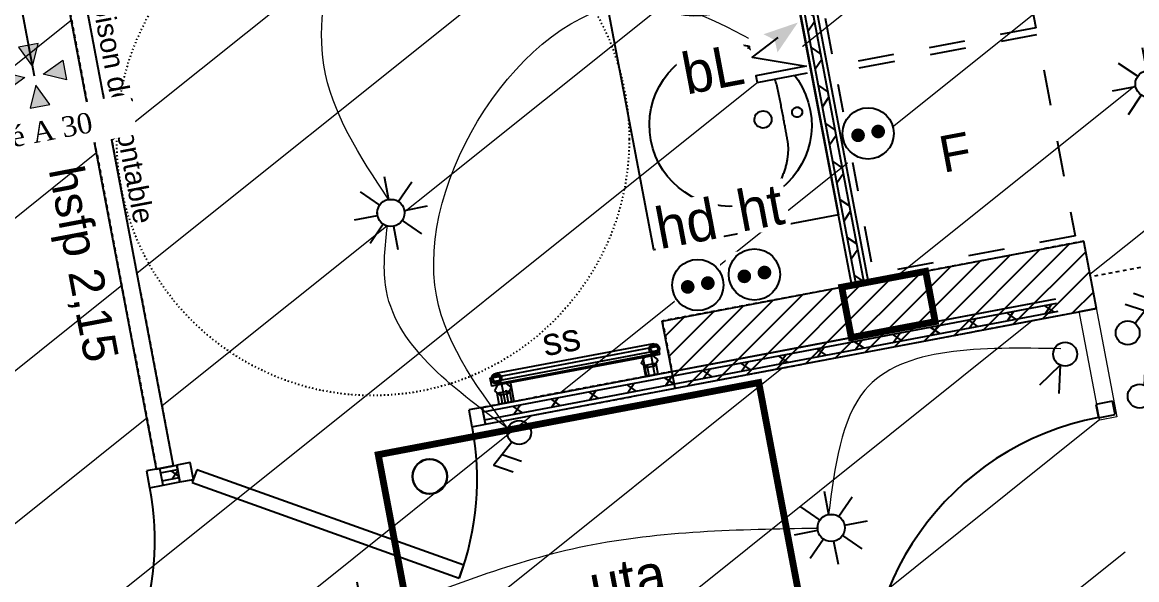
# Model space of a CAD drawing. Header units: centimetres. Extents: x 209280 to 319866, y -365283 to -277503.
# Drawn here: x 244386 to 247648, y -334507 to -332876 of the extents above; entities that cross this region are included whole.
import ezdxf

# ---------------------------------------------------------------- set-up
doc = ezdxf.new("R2010")
doc.units = ezdxf.units.CM
doc.linetypes.add('Style de ligne -1', pattern=[0.41664, 0.20828, -0.20836])
doc.linetypes.add('Style de ligne -5', pattern=[0.20828, 0.069425, -0.138855])
doc.layers.get('0').update_dxf_attribs({"color": 252})
for name, color, linetype, lineweight in [('0-PROJET-CLOISONS', 7, 'Continuous', 5), ('prlm-CHAUFF-CONV', 1, 'Continuous', 25), ('prlm-ELEC-CFO', 1, 'Continuous', 25)]:
    doc.layers.add(name, color=color, linetype=linetype, lineweight=lineweight)
for name, color, linetype in [('3-BAT C-Niveau 1', 252, 'Continuous'), ('prlm-MOD', 64, 'Continuous'), ('prlm-VMC', 93, 'Continuous')]:
    doc.layers.add(name, color=color, linetype=linetype)
doc.layers.add('prlm-ZEROPLOT', color=254, linetype='Continuous', plot=False)
doc.styles.add('Geneva', font='arial.ttf')
doc.styles.add('Helvetica', font='arial.ttf')
doc.styles.add('prlm-elec-cfo', font='comic.ttf', dxfattribs={"height": 12})
doc.styles.add('prlm-vmc', font='pala.ttf', dxfattribs={"height": 14})

# ---------------------------------------------------------------- blocks, each defined once
blk = doc.blocks.new('xi.bep')
at = {"layer": 'prlm-VMC', "linetype": 'ByBlock', "lineweight": 5}
h = blk.add_hatch(color=0, dxfattribs=at)
h.paths.add_polyline_path([(0, 2.74), (2.92, 9.1), (-2.92, 9.1)])
h.paths.add_polyline_path([(9.1, -2.92), (9.1, 2.92), (2.74, 0)])
h.paths.add_polyline_path([(2.92, -9.1), (0, -2.74), (-2.92, -9.1)])
h.paths.add_polyline_path([(-9.1, -2.92), (-2.74, 0), (-9.1, 2.92)])
at = {"layer": 'prlm-VMC', "color": 0, "linetype": 'ByBlock', "lineweight": 5, "flags": 128}
for points in [[(2.92, 9.1), (-2.92, 9.1), (0, 2.74)], [(-9.1, -2.92), (-9.1, 2.92), (-2.74, 0)], [(9.1, 2.92), (9.1, -2.92), (2.74, 0)], [(-2.92, -9.1), (2.92, -9.1), (0, -2.74)]]:
    blk.add_lwpolyline(points, close=True, dxfattribs=at)
blk = doc.blocks.new('xi.PC')
at = {"color": 0, "lineweight": 5}
blk.add_wipeout([(-7.5, -7.5), (7.5, -7.5), (7.5, 7.5), (-7.5, 7.5)], dxfattribs=at).dxf.layer = 'prlm-ELEC-CFO'
at = {"layer": 'prlm-ELEC-CFO', "color": 0, "linetype": 'ByBlock', "lineweight": 5, "const_width": 2}
for points in [[(-4, 0, 1), (-2, 0, 1)], [(2, 0, 1), (4, 0, 1)]]:
    blk.add_lwpolyline(points, format="xyb", close=True, dxfattribs=at)
at = {"layer": 'prlm-ELEC-CFO', "color": 0, "linetype": 'ByBlock', "lineweight": -2}
blk.add_circle((0, 0), 7.5, dxfattribs=at)
blk = doc.blocks.new('xi.DA')
at = {"layer": 'prlm-ELEC-CFO', "color": 0}
for points in [[(0.61, -1.67), (7.04, 4.05), (1.81, 7.01)], [(4.05, 1.39), (-1.17, 4.34)]]:
    blk.add_lwpolyline(points, dxfattribs=at)
blk.add_circle((-2, -4), 3.5, dxfattribs=at)
blk = doc.blocks.new('xi.VV')
at = {"layer": 'prlm-ELEC-CFO', "color": 0}
blk.add_lwpolyline([(6.95, 3.42), (0.01, -1.13), (1.91, 6.95)], dxfattribs=at)
blk.add_circle((-2, -4), 3.5, dxfattribs=at)
blk = doc.blocks.new('xi.SPOT')
at = {"color": 0, "lineweight": 5}
blk.add_wipeout([(-4, 0), (-2.83, -2.83), (0, -4), (2.83, -2.83), (4, 0), (2.83, 2.83), (0, 4), (-2.83, 2.83)], dxfattribs=at).dxf.layer = 'prlm-ELEC-CFO'
at = {"layer": 'prlm-ELEC-CFO', "color": 0, "linetype": 'ByBlock', "lineweight": -2, "flags": 128}
for points in [[(0, 10.88), (0, 4)], [(-7.69, 7.69), (-2.83, 2.83)], [(7.69, 7.69), (2.83, 2.83)], [(-10.88, 0), (-4, 0)], [(4, 0), (10.88, 0)], [(-2.83, -2.83), (-7.69, -7.69)], [(2.83, -2.83), (7.69, -7.69)], [(0, -4), (0, -10.88)]]:
    blk.add_lwpolyline(points, dxfattribs=at)
at = {"layer": 'prlm-ELEC-CFO', "color": 0, "linetype": 'ByBlock', "lineweight": -2}
blk.add_circle((0, 0), 4, dxfattribs=at)
blk = doc.blocks.new('xi.PCHT')
at = {"color": 0, "lineweight": 5}
blk.add_wipeout([(-7.5, -7.5), (7.5, -7.5), (7.5, 7.5), (-7.5, 7.5)], dxfattribs=at).dxf.layer = 'prlm-ELEC-CFO'
at = {"layer": 'prlm-ELEC-CFO', "color": 0, "linetype": 'ByBlock', "lineweight": 5, "const_width": 2}
for points in [[(-4, 0, 1), (-2, 0, 1)], [(2, 0, 1), (4, 0, 1)]]:
    blk.add_lwpolyline(points, format="xyb", close=True, dxfattribs=at)
at = {"layer": 'prlm-ELEC-CFO', "color": 0, "linetype": 'ByBlock', "lineweight": -2}
blk.add_circle((0, 0), 7.5, dxfattribs=at)
blk = doc.blocks.new('xi.PCHD')
at = {"color": 0, "lineweight": 5}
blk.add_wipeout([(-7.5, -7.5), (7.5, -7.5), (7.5, 7.5), (-7.5, 7.5)], dxfattribs=at).dxf.layer = 'prlm-ELEC-CFO'
at = {"layer": 'prlm-ELEC-CFO', "color": 0, "linetype": 'ByBlock', "lineweight": 5, "const_width": 2}
for points in [[(-4, 0, 1), (-2, 0, 1)], [(2, 0, 1), (4, 0, 1)]]:
    blk.add_lwpolyline(points, format="xyb", close=True, dxfattribs=at)
at = {"layer": 'prlm-ELEC-CFO', "color": 0, "linetype": 'ByBlock', "lineweight": -2}
blk.add_circle((0, 0), 7.5, dxfattribs=at)
blk = doc.blocks.new('xi.BL')
at = {"color": 0, "lineweight": 5}
blk.add_wipeout([(-7.5, -7.5), (7.5, -7.5), (7.5, 7.5), (-7.5, 7.5)], dxfattribs=at).dxf.layer = 'prlm-ELEC-CFO'
at = {"layer": 'prlm-ELEC-CFO', "lineweight": 5}
blk.add_hatch(color=0, dxfattribs=at).paths.add_polyline_path([(-3, 6), (-0.1, 3.7), (0, 0), (7.5, 7.5)])
at = {"layer": 'prlm-ELEC-CFO', "color": 0}
blk.add_lwpolyline([(0.95, 4.23), (-7.5, 0), (7.5, -5.5), (-7.5, -5.5), (-7.5, -7.5), (7.5, -7.5)], dxfattribs=at)
blk = doc.blocks.new('xi.tsl-050-050')
at = {"layer": 'prlm-CHAUFF-CONV', "linetype": 'ByBlock', "lineweight": -2}
h = blk.add_hatch(color=0, dxfattribs=at)
edge = h.paths.add_edge_path()
edge.add_arc((-23.5, 7.5), 1.5, 0, 360)
edge = h.paths.add_edge_path(flags=17)
edge.add_arc((-23.5, 7.5), 1, 0, 360)
edge = h.paths.add_edge_path()
edge.add_arc((23.5, 7.5), 1.5, 0, 360)
edge = h.paths.add_edge_path(flags=17)
edge.add_arc((23.5, 7.5), 1, 0, 360)
at = {"layer": 'prlm-CHAUFF-CONV', "color": 0, "linetype": 'ByBlock', "lineweight": -2, "flags": 128}
for points in [[(23.5, 9), (-23.5, 9)], [(23.5, 6), (-23.5, 6)]]:
    blk.add_lwpolyline(points, dxfattribs=at)
at = {"layer": 'prlm-CHAUFF-CONV', "color": 0, "linetype": 'ByBlock', "lineweight": -2}
for points in [[(-19.73, 0), (-22.27, 0), (-22.27, 6), (-19.73, 6)], [(19.73, 0), (22.27, 0), (22.27, 6), (19.73, 6)]]:
    blk.add_lwpolyline(points, close=True, dxfattribs=at)
for centre, radius in [((-23.5, 7.5), 1.5), ((-23.5, 7.5), 1), ((23.5, 7.5), 1.5), ((23.5, 7.5), 1)]:
    blk.add_circle(centre, radius, dxfattribs=at)
at = {"layer": 'prlm-ZEROPLOT', "linetype": 'ByBlock', "lineweight": -2, "flags": 128}
blk.add_lwpolyline([(-21, 0), (21, 0)], dxfattribs=at)
blk = doc.blocks.new('Groupe-158-1')
at = {"linetype": 'Style de ligne -1', "ltscale": 50.8}
for p, q in [((15839.67, -46701.85), (15888.08, -46692.7)), ((15888.08, -46692.7), (15888.62, -46692.6)), ((15840.05, -46706.86), (15889.55, -46697.51)), ((15840.97, -46711.77), (15890.47, -46702.42)), ((15841.89, -46716.68), (15891.4, -46707.33)), ((15842.82, -46721.59), (15892.32, -46712.24)), ((15843.74, -46726.5), (15893.24, -46717.15)), ((15845.21, -46731.3), (15893.62, -46722.16)), ((15893.62, -46722.16), (15894.17, -46722.06))]:
    blk.add_line(p, q, dxfattribs=at)
at = {"linetype": 'Style de ligne -1', "ltscale": 50.8, "flags": 128}
blk.add_lwpolyline([(15878.28, -46689.47), (15879.93, -46689.27), (15881.58, -46689.3), (15883.17, -46689.56), (15884.66, -46690.04), (15885.99, -46690.74), (15887.12, -46691.61), (15888.05, -46692.64), (15888.7, -46693.8), (15889.09, -46695.05), (15893.7, -46719.6), (15893.8, -46720.91), (15893.62, -46722.23), (15893.13, -46723.52), (15892.38, -46724.75), (15891.4, -46725.88), (15890.19, -46726.87), (15888.8, -46727.7), (15887.28, -46728.33), (15885.67, -46728.74), (15855.01, -46734.54), (15853.36, -46734.74), (15851.71, -46734.7), (15850.12, -46734.44), (15848.63, -46733.96), (15847.3, -46733.27), (15846.17, -46732.39), (15845.24, -46731.37), (15844.59, -46730.2), (15844.2, -46728.95), (15839.59, -46704.4), (15839.49, -46703.1), (15839.67, -46701.77), (15840.16, -46700.48), (15840.91, -46699.25), (15841.89, -46698.12), (15843.1, -46697.13), (15844.49, -46696.31), (15846.01, -46695.68), (15847.62, -46695.26), (15878.28, -46689.47)], close=True, dxfattribs=at)
blk = doc.blocks.new('Groupe-159-1')
at = {"linetype": 'Style de ligne -1', "ltscale": 50.8, "flags": 128}
for points in [[(15957.95, -46725.35), (15840.02, -46747.53), (15828.93, -46688.57), (15946.86, -46666.38)], [(15934.7, -46678.84), (15935.89, -46678.72), (15937.08, -46678.8), (15938.24, -46679.08), (15939.32, -46679.55), (15940.3, -46680.2), (15941.16, -46681.01), (15941.85, -46681.96), (15942.36, -46683), (15942.68, -46684.12), (15947.61, -46710.29), (15947.72, -46711.45), (15947.63, -46712.61), (15947.33, -46713.74), (15946.82, -46714.8), (15946.15, -46715.77), (15945.31, -46716.6), (15944.33, -46717.29), (15943.25, -46717.8), (15942.1, -46718.12), (15915.14, -46723.2), (15915.14, -46723.2), (15913.95, -46723.33), (15912.76, -46723.25), (15911.6, -46722.97), (15910.51, -46722.49), (15909.53, -46721.84), (15908.68, -46721.04), (15907.99, -46720.09), (15907.48, -46719.05), (15907.16, -46717.93), (15902.23, -46691.75), (15902.23, -46691.75), (15902.12, -46690.59), (15902.21, -46689.44), (15902.51, -46688.3), (15903.01, -46687.24), (15903.69, -46686.28), (15904.53, -46685.44), (15905.51, -46684.76), (15906.59, -46684.25), (15907.74, -46683.93), (15934.7, -46678.84)], [(15915.69, -46692.1), (15915.26, -46692.13), (15914.84, -46692.1), (15914.43, -46692.01), (15914.04, -46691.84), (15913.69, -46691.61), (15913.37, -46691.32), (15913.11, -46690.98), (15912.91, -46690.61), (15912.79, -46690.2), (15912.72, -46689.79), (15912.74, -46689.36), (15912.82, -46688.94), (15912.96, -46688.55), (15913.18, -46688.18), (15913.45, -46687.86), (15913.78, -46687.59), (15914.15, -46687.37), (15914.54, -46687.23), (15914.96, -46687.15), (15915.39, -46687.14), (15915.81, -46687.2), (15916.21, -46687.34), (15916.58, -46687.53), (15916.92, -46687.79), (15917.2, -46688.11), (15917.44, -46688.46), (15917.6, -46688.85), (15917.7, -46689.27), (15917.73, -46689.69), (15917.68, -46690.11), (15917.57, -46690.52), (15917.38, -46690.9), (15917.13, -46691.25), (15916.84, -46691.55), (15916.49, -46691.79), (15916.1, -46691.97)], [(15899.16, -46693.18), (15899.38, -46693.19), (15899.63, -46693.34), (15899.88, -46693.6), (15900.14, -46693.98), (15900.38, -46694.45), (15900.62, -46695), (15900.83, -46695.63), (15901.01, -46696.3), (15901.17, -46697.01), (15904.26, -46713.42), (15904.38, -46714.13), (15904.45, -46714.83), (15904.48, -46715.49), (15904.47, -46716.09), (15904.41, -46716.62), (15904.31, -46717.06), (15904.17, -46717.39), (15903.99, -46717.62), (15903.79, -46717.72), (15901.36, -46718.18), (15901.36, -46718.18), (15901.13, -46718.16), (15900.89, -46718.01), (15900.63, -46717.76), (15900.38, -46717.38), (15900.13, -46716.9), (15899.9, -46716.35), (15899.69, -46715.73), (15899.5, -46715.05), (15899.35, -46714.35), (15896.25, -46697.93), (15896.25, -46697.93), (15896.14, -46697.22), (15896.06, -46696.52), (15896.04, -46695.87), (15896.05, -46695.27), (15896.11, -46694.74), (15896.21, -46694.29), (15896.35, -46693.96), (15896.53, -46693.73), (15896.73, -46693.63), (15899.16, -46693.18)]]:
    blk.add_lwpolyline(points, close=True, dxfattribs=at)
blk.add_blockref('Groupe-158-1', (0, 0))
at = {"insert": (15861.82, -46706.88), "char_height": 10.657, "attachment_point": 2, "rotation": 10.6809, "line_spacing_factor": 1.060906, "style": 'Geneva'}
blk.add_mtext('LV', dxfattribs=at)
blk = doc.blocks.new('Groupe-160-1')
at = {"linetype": 'Style de ligne -1', "ltscale": 50.8, "flags": 128}
blk.add_lwpolyline([(16081.77, -46702), (16022.81, -46713.1), (16011.71, -46654.13), (16070.68, -46643.04)], close=True, dxfattribs=at)
at = {"linetype": 'Style de ligne -1', "ltscale": 50.8}
for points in [[(16066.43, -46664.7), (16065.81, -46667.36), (16062.07, -46671.34), (16056.86, -46672.91), (16051.55, -46671.65), (16047.58, -46667.9), (16046.01, -46662.65), (16047.26, -46657.33), (16050.99, -46653.34), (16056.21, -46651.77), (16061.51, -46653.04), (16065.48, -46656.79), (16067.05, -46662.04), (16066.43, -46664.7)], [(16037.6, -46668.73), (16037.19, -46670.51), (16034.7, -46673.16), (16031.22, -46674.21), (16027.68, -46673.36), (16025.04, -46670.86), (16023.99, -46667.36), (16024.82, -46663.81), (16027.31, -46661.16), (16030.79, -46660.11), (16034.32, -46660.95), (16036.97, -46663.46), (16038.02, -46666.95), (16037.6, -46668.73)], [(16025.94, -46690.46), (16026.57, -46687.8), (16030.3, -46683.82), (16035.52, -46682.25), (16040.82, -46683.51), (16044.79, -46687.26), (16046.36, -46692.51), (16045.12, -46697.83), (16041.38, -46701.82), (16036.17, -46703.39), (16030.86, -46702.12), (16026.89, -46698.37), (16025.32, -46693.12), (16025.94, -46690.46)], [(16054.77, -46686.43), (16055.19, -46684.65), (16057.68, -46682), (16061.15, -46680.95), (16064.69, -46681.8), (16067.34, -46684.3), (16068.39, -46687.8), (16067.55, -46691.35), (16065.07, -46694), (16061.59, -46695.05), (16058.05, -46694.21), (16055.4, -46691.7), (16054.36, -46688.21), (16054.77, -46686.43)]]:
    blk.add_open_spline(points, degree=2, dxfattribs=at)
blk = doc.blocks.new('Groupe-161-1')
at = {"linetype": 'Style de ligne -1', "ltscale": 50.8, "flags": 128}
blk.add_lwpolyline([(15960.89, -46724.75), (15949.8, -46665.78), (16008.76, -46654.69), (16019.86, -46713.65)], close=True, dxfattribs=at)
at = {"insert": (15983.72, -46683.89), "char_height": 10.657, "attachment_point": 2, "rotation": 10.7663, "line_spacing_factor": 1.060906, "style": 'Geneva'}
blk.add_mtext('LL', dxfattribs=at)
blk = doc.blocks.new('Groupe-162-1')
at = {"linetype": 'Style de ligne -1', "ltscale": 50.8, "flags": 128}
blk.add_lwpolyline([(15850.73, -46820.2), (15791.76, -46831.29), (15780.67, -46772.33), (15839.63, -46761.23)], close=True, dxfattribs=at)
at = {"insert": (15814.6, -46790.43), "char_height": 10.66, "attachment_point": 2, "rotation": 10.6809, "line_spacing_factor": 1.060906, "style": 'Geneva'}
blk.add_mtext('F', dxfattribs=at)
blk = doc.blocks.new('Groupe-163-1')
at = {"linetype": 'Style de ligne -1', "ltscale": 50.8, "flags": 128}
blk.add_lwpolyline([(15839.18, -46759.28), (15780.21, -46770.38), (15767.01, -46700.22), (15825.98, -46689.12)], close=True, dxfattribs=at)
for name in ['Groupe-160-1', 'Groupe-161-1', 'Groupe-159-1', 'Groupe-162-1']:
    blk.add_blockref(name, (0, 0))
at = {"insert": (16045.45, -46669.65), "char_height": 10.66, "attachment_point": 2, "rotation": 10.6809, "line_spacing_factor": 1.060906, "style": 'Geneva'}
blk.add_mtext('C', dxfattribs=at)
blk = doc.blocks.new('Groupe-167-1')
at = {"linetype": 'Continuous'}
for p, q in [((15728.85, -46853.69), (15679.72, -46862.99)), ((15725.97, -46861.12), (15725.39, -46858.02)), ((15727.69, -46860.8), (15727.03, -46857.28)), ((15684.84, -46868.91), (15684.16, -46865.33)), ((15683.12, -46869.24), (15682.47, -46865.79))]:
    blk.add_line(p, q, dxfattribs=at)
at = {"linetype": 'Continuous', "flags": 128}
for points in [[(15729.08, -46854.89), (15679.95, -46864.2), (15679.49, -46861.79), (15728.62, -46852.48)], [(15728.64, -46856.48), (15727.08, -46855.22), (15724.59, -46855.72), (15723.66, -46857.48), (15725.22, -46858.74), (15727.71, -46858.25)], [(15728.55, -46860.64), (15725.04, -46861.3), (15724.44, -46858.11), (15727.95, -46857.45)], [(15680.72, -46865.56), (15682.28, -46866.83), (15684.78, -46866.33), (15685.71, -46864.57), (15684.14, -46863.31), (15681.65, -46863.8)], [(15685.7, -46868.75), (15682.11, -46869.43), (15681.5, -46866.2), (15685.09, -46865.52)]]:
    blk.add_lwpolyline(points, close=True, dxfattribs=at)
at = {"insert": (15699.51, -46846.55), "char_height": 7.993, "width": 24.9991, "attachment_point": 2, "rotation": 10.6809, "line_spacing_factor": 1.060906, "style": 'Geneva'}
blk.add_mtext('ss', dxfattribs=at)
blk = doc.blocks.new('Groupe-173-1')
at = {"linetype": 'Continuous', "flags": 128}
blk.add_lwpolyline([(15759.08, -46696.08), (15781.41, -46813.99), (15727.37, -46824.22), (15705.04, -46706.32)], close=True, dxfattribs=at)
at = {"linetype": 'Continuous'}
for centre, major_axis in [((15739.27, -46732), (23.34, 4.42)), ((15748.75, -46730.1), (0.47, -2.46)), ((15758.8, -46728.41), (0.28, -1.47)), ((15749.84, -46787.79), (23.34, 4.42)), ((15759.36, -46786.1), (-0.47, 2.46)), ((15769.32, -46784), (-0.28, 1.47))]:
    blk.add_ellipse(centre, major_axis=major_axis, ratio=1, dxfattribs=at)
for points in [[(15752.26, -46751.4), (15757.25, -46743.87), (15754.44, -46728.52), (15751.83, -46715.28), (15744.27, -46709.21)], [(15754.83, -46765), (15762.23, -46770.18), (15765.23, -46785.49), (15767.64, -46798.77), (15762.82, -46807.19)]]:
    blk.add_open_spline(points, degree=2, dxfattribs=at)

msp = doc.modelspace()

# ---------------------------------------------------------------- hatches: boundary and pattern name
at = {"linetype": 'Continuous'}
h = msp.add_hatch(dxfattribs=at)
h.set_pattern_fill('02_ISOLANT', color=256, scale=10, angle=100.723595, style=0, pattern_type=2)
h.set_pattern_definition([(145.723595, (88960.93, 134700.79), (-45.054865, -66.106423), []), (235.723595, (88960.93, 134700.79), (-66.106423, 45.054865), [])])
h.paths.add_polyline_path([(246826.837, -333642.998), (246850.418, -333638.532), (246598.715, -332309.431), (246575.134, -332313.897)])
h = msp.add_hatch(dxfattribs=at)
h.set_pattern_fill('MURS MACONNERIE-2', color=256, scale=10, style=0, pattern_type=2)
h.set_pattern_definition([(45, (89146.82, 134700.79), (-31.2347524, 39.0434405), [])])
h.paths.add_polyline_path([(246259.594, -333750.422), (246296.808, -333946.929), (247530.538, -333713.287), (247493.324, -333516.78)])
h = msp.add_hatch(dxfattribs=at)
h.set_pattern_fill('02_ISOLANT', color=256, scale=10, angle=10.723595, style=0, pattern_type=2)
h.set_pattern_definition([(55.723595, (88960.93, 134700.79), (-66.106423, 45.054865), []), (145.723595, (88960.93, 134700.79), (45.054865, 66.106423), [])])
h.paths.add_polyline_path([(245734.668, -334015.729), (245739.134, -334039.309), (247418.828, -333721.211), (247414.362, -333697.631)])
h = msp.add_hatch(dxfattribs=at)
h.set_pattern_fill('02_ISOLANT', color=256, scale=10, angle=10.723595, style=0, pattern_type=2)
h.set_pattern_definition([(55.723595, (88960.93, 134700.79), (-66.106423, 45.054865), []), (145.723595, (88960.93, 134700.79), (45.054865, 66.106423), [])])
h.paths.add_polyline_path([(244790.893, -334194.459), (244795.358, -334218.04), (244845.026, -334208.634), (244840.56, -334185.053)])
at = {"layer": '3-BAT C-Niveau 1', "linetype": 'Continuous', "lineweight": 18}
h = msp.add_hatch(dxfattribs=at)
h.set_pattern_fill('BA 13', color=9, scale=10, style=0, pattern_type=2)
h.set_pattern_definition([(218.65981, (88960.93, 134700.8), (-199.24783, 287.75041), [])])
h.paths.add_polyline_path([(246408.426, -331503.471), (246520.896, -332097.359), (246562.361, -332316.316), (247230.085, -332189.863), (247230.07, -332189.785), (249696.52, -331722.657), (249967.919, -333155.76), (247513.039, -333620.873), (247493.323, -333516.781), (246259.599, -333750.42), (246287.513, -333897.8), (245732.232, -334002.959), (245741.653, -334052.522), (247481.412, -333722.59), (247704.693, -334901.614), (244779.661, -335455.533), (244908.283, -336115.278), (243821.031, -336321.18), (243695.772, -335659.761), (242737.804, -335841.18), (242514.7, -334663.095), (243942.955, -334392.615), (243933.668, -334343.567), (243894.394, -334351.007), (243602.567, -332810.333), (244486.359, -332640.133), (244778.648, -334183.547), (244828.817, -334174.046), (244395.268, -331884.72)])

# ---------------------------------------------------------------- linework, layer by layer
at = {"linetype": 'Continuous'}
for p, q in [((246814.064, -333645.417), (246562.361, -332316.316)), ((246826.837, -333642.998), (246575.134, -332313.897)), ((246826.837, -333642.998), (246575.134, -332313.897)), ((246850.418, -333638.532), (246598.715, -332309.431)), ((246850.418, -333638.532), (246598.715, -332309.431)), ((246259.594, -333750.422), (247493.324, -333516.78)), ((247530.538, -333713.287), (247493.324, -333516.78)), ((245732.249, -334002.956), (247411.943, -333684.858)), ((245734.668, -334015.729), (247414.362, -333697.631)), ((245734.668, -334015.729), (247414.362, -333697.631)), ((245739.134, -334039.309), (247418.828, -333721.211)), ((245739.134, -334039.309), (247418.828, -333721.211)), ((246296.808, -333946.929), (247530.538, -333713.287)), ((246296.808, -333946.929), (247530.538, -333713.287)), ((246296.808, -333946.929), (246259.594, -333750.422)), ((247578.067, -333985.02), (247528.929, -333994.326)), ((247528.929, -333994.326), (247536.372, -334033.627)), ((247585.51, -334024.321), (247578.067, -333985.02)), ((245732.249, -334002.956), (245692.947, -334010.398)), ((245692.947, -334010.398), (245702.253, -334059.536)), ((245741.555, -334052.094), (245732.249, -334002.956)), ((247536.372, -334033.627), (247585.51, -334024.321)), ((245702.253, -334059.536), (245741.555, -334052.094)), ((244877.442, -334164.838), (244838.141, -334172.28)), ((244886.748, -334213.976), (244877.442, -334164.838)), ((244788.474, -334181.686), (244749.172, -334189.129)), ((244749.172, -334189.129), (244758.478, -334238.267)), ((244788.474, -334181.686), (244838.141, -334172.28)), ((244797.78, -334230.824), (244788.474, -334181.686)), ((244790.893, -334194.459), (244840.56, -334185.053)), ((244790.893, -334194.459), (244840.56, -334185.053)), ((244838.141, -334172.28), (244847.447, -334221.418)), ((244896.844, -334185.731), (244883.38, -334223.397)), ((245678.416, -334465.096), (244896.844, -334185.731)), ((244758.478, -334238.267), (244797.78, -334230.824)), ((244795.358, -334218.04), (244845.026, -334208.634)), ((244795.358, -334218.04), (244845.026, -334208.634)), ((244847.447, -334221.418), (244886.748, -334213.976)), ((245664.953, -334502.762), (245678.416, -334465.096))]:
    msp.add_line(p, q, dxfattribs=at)
at = {"linetype": 'Continuous', "lineweight": 25}
for p, q in [((246814.064, -333645.417), (246562.361, -332316.316)), ((246863.191, -333636.113), (246611.488, -332307.012)), ((246863.191, -333636.113), (246814.064, -333645.417)), ((246967.889, -333768.952), (247411.943, -333684.858)), ((245741.552, -334052.082), (247421.247, -333733.984)), ((246967.889, -333768.952), (246918.762, -333778.255)), ((245732.249, -334002.956), (246918.762, -333778.255)), ((245741.552, -334052.082), (245732.249, -334002.956)), ((244788.474, -334181.686), (244838.141, -334172.28)), ((244797.777, -334230.813), (244788.474, -334181.686)), ((244847.444, -334221.407), (244838.141, -334172.28)), ((244797.777, -334230.813), (244847.444, -334221.407))]:
    msp.add_line(p, q, dxfattribs=at)
at = {"linetype": 'Continuous', "lineweight": 18}
msp.add_line((246259.594, -333750.422), (247493.324, -333516.78), dxfattribs=at)
at = {"linetype": 'Continuous', "flags": 128}
msp.add_lwpolyline([(244486.359, -332640.133), (244535.486, -332630.83), (244827.775, -334174.243), (244778.648, -334183.547)], close=True, dxfattribs=at)
at = {"linetype": 'Style de ligne -5', "ltscale": 50.8}
msp.add_circle((245412.436, -333218.407), 750.014, dxfattribs=at)
at = {"linetype": 'Continuous'}
for centre in [(244886.748, -334213.976), (243942.973, -334392.706)]:
    msp.add_arc(centre, 830.542, 339.640472, 10.723595, dxfattribs=at)
at = {"layer": '0-PROJET-CLOISONS'}
msp.add_lwpolyline([(247480.372, -333720.944), (247529.738, -333711.595), (247590.208, -334030.903), (247540.842, -334040.252)], close=True, dxfattribs=at)
at = {"layer": '3-BAT C-Niveau 1', "color": 1, "linetype": 'Style de ligne -1', "ltscale": 50.8}
for p, q in [((244828.817, -334174.046), (244395.268, -331884.72)), ((244486.359, -332640.133), (244778.648, -334183.547))]:
    msp.add_line(p, q, dxfattribs=at)
at = {"layer": '3-BAT C-Niveau 1', "linetype": 'Style de ligne -1', "ltscale": 50.8}
for p, q in [((249967.919, -333155.76), (247513.039, -333620.873)), ((247493.323, -333516.781), (246259.599, -333750.42)), ((247513.039, -333620.873), (247493.323, -333516.781)), ((245741.653, -334052.522), (247481.412, -333722.59)), ((246259.599, -333750.42), (246287.513, -333897.8)), ((246287.513, -333897.8), (245732.232, -334002.959)), ((245732.232, -334002.959), (245741.653, -334052.522)), ((244778.648, -334183.547), (244828.817, -334174.046))]:
    msp.add_line(p, q, dxfattribs=at)
at = {"layer": 'prlm-ELEC-CFO', "lineweight": 30}
msp.add_circle((245578.686, -334205.316), 50.863, dxfattribs=at)
at = {"layer": 'prlm-ELEC-CFO', "lineweight": 13}
for points in [[(245457.626, -333394.441), (245268.539, -333001.431), (245302.142, -332629.61)], [(245807.308, -334064.883), (245448.989, -333645.327), (245454.675, -333472.369)], [(247425.869, -333831.362), (246852.614, -333953.039), (246746.294, -334316.177)]]:
    msp.add_spline(points, degree=3, dxfattribs=at)
at = {"layer": 'prlm-MOD', "color": 9, "const_width": 20}
msp.add_lwpolyline([(246812.863, -333798.648), (246784.953, -333651.267), (247030.587, -333604.749), (247058.497, -333752.13)], close=True, dxfattribs=at)
at = {"layer": 'prlm-MOD', "ltscale": 50, "const_width": 20}
msp.add_lwpolyline([(246541.987, -333930.48), (246724.643, -334894.981), (245610.537, -335105.969), (245427.881, -334141.468)], close=True, dxfattribs=at)
at = {"layer": 'prlm-VMC'}
msp.add_lwpolyline([(244184.052, -331784.873), (244420.333, -333032.538)], dxfattribs=at)

# ---------------------------------------------------------------- block references
at = {"xscale": 10, "yscale": 10, "zscale": 10}
msp.add_blockref('Groupe-163-1', (88960.928, 134700.79), dxfattribs=at)
at = {"lineweight": 25, "xscale": 10, "yscale": 10, "zscale": 10}
msp.add_blockref('Groupe-173-1', (88960.928, 134700.79), dxfattribs=at)
at = {"layer": 'prlm-CHAUFF-CONV', "xscale": 10, "yscale": 10, "zscale": 10, "rotation": 10.72360141139323}
msp.add_blockref('xi.tsl-050-050', (246019.15, -333948.96), dxfattribs=at)
at = {"layer": 'prlm-ELEC-CFO', "xscale": 10, "yscale": 10, "zscale": 10}
for name, p, rotation in [('xi.DA', (247634.317, -333742.079), 10.72360141139323), ('xi.VV', (247426.607, -333890.352), 190.7236014114384), ('xi.VV', (247669.346, -333927.014), 10.72360141139323), ('xi.DA', (245828.06, -334119.681), 190.7236014113932)]:
    msp.add_blockref(name, p, dxfattribs=dict(at, rotation=rotation))
msp.add_blockref('Groupe-167-1', (88960.928, 134700.79), dxfattribs=at)
at = {"layer": 'prlm-VMC', "ltscale": 50, "xscale": 10, "yscale": 10, "zscale": 10, "rotation": 10.72360141139323}
msp.add_blockref('xi.bep', (244420.333, -333032.538), dxfattribs=at)

# ---------------------------------------------------------------- texts
at = {"color": 1, "style": 'Helvetica'}
msp.add_text('Cloison démontable', height=60, rotation=280.723595, dxfattribs=at).set_placement((244575.803, -332741.514))
at = {"insert": (244615.753, -333573.159), "char_height": 100.8724, "attachment_point": 2, "rotation": 280.723595, "line_spacing_factor": 0.834288, "style": 'Helvetica'}
msp.add_mtext('hsfp 2,15', dxfattribs=at)

# ---------------------------------------------------------------- next in the draw order: block references
at = {"layer": 'prlm-ELEC-CFO', "xscale": 10, "yscale": 10, "zscale": 10, "rotation": 10.72360141139323}
for name, p in [('xi.SPOT', (247684.448, -333056.382)), ('xi.PC', (246862.122, -333201.081)), ('xi.PCHT', (246529.121, -333613.911))]:
    msp.add_blockref(name, p, dxfattribs=at)

# ---------------------------------------------------------------- next in the draw order: texts
at = {"layer": 'prlm-ELEC-CFO', "lineweight": 20, "char_height": 120, "attachment_point": 5, "rotation": 10.723601, "line_spacing_factor": 0.8, "style": 'prlm-elec-cfo', "bg_fill": 3, "box_fill_scale": 1.1, "bg_fill_color": 256, "bg_fill_transparency": 0}
for s, insert in [('ht', (246545.999, -333418.651)), ('uta', (246157.699, -334508.23))]:
    msp.add_mtext(s, dxfattribs=dict(at, insert=insert))
at = {"layer": 'prlm-VMC', "ltscale": 25, "insert": (244394.614, -333204.807), "char_height": 60, "width": 586.14744, "attachment_point": 5, "rotation": 10.723601, "line_spacing_factor": 0.8, "style": 'prlm-vmc', "bg_fill": 2}
msp.add_mtext('Alizé A 30', dxfattribs=at)

# ---------------------------------------------------------------- next in the draw order: linework, layer by layer
at = {"layer": 'prlm-ELEC-CFO', "lineweight": 13}
msp.add_spline([(246710.664, -334357.162), (246035.934, -334409.472), (245423.963, -334610.119)], degree=3, dxfattribs=at)

# ---------------------------------------------------------------- next in the draw order: texts
at = {"layer": 'prlm-ELEC-CFO', "lineweight": 20, "insert": (246329.329, -333465.52), "char_height": 120, "attachment_point": 5, "rotation": 10.723601, "line_spacing_factor": 0.8, "style": 'prlm-elec-cfo', "bg_fill": 3, "box_fill_scale": 1.1, "bg_fill_color": 256, "bg_fill_transparency": 0}
msp.add_mtext('hd', dxfattribs=at)

# ---------------------------------------------------------------- next in the draw order: block references
at = {"layer": 'prlm-ELEC-CFO', "xscale": 10, "yscale": 10, "zscale": 10, "rotation": 10.72360141139323}
for name, p in [('xi.PCHD', (246363.386, -333644.871)), ('xi.SPOT', (246753.737, -334355.478)), ('xi.SPOT', (245385.429, -334620.847))]:
    msp.add_blockref(name, p, dxfattribs=at)

# ---------------------------------------------------------------- next in the draw order: linework, layer by layer
at = {"linetype": 'Continuous'}
msp.add_line((244883.38, -334223.397), (245664.953, -334502.762), dxfattribs=at)
msp.add_arc((247690.811, -334849.132), 830.542, 100.723595, 188.653903, dxfattribs=at)
at = {"layer": 'prlm-ELEC-CFO', "lineweight": 13}
msp.add_spline([(245807.308, -334064.883), (245593.988, -333645.186), (246199.823, -332816.887), (246560.669, -332949.444)], degree=3, dxfattribs=at)

# ---------------------------------------------------------------- next in the draw order: block references
at = {"layer": 'prlm-ELEC-CFO', "xscale": 10, "yscale": 10, "zscale": 10, "rotation": 10.72360141139323}
msp.add_blockref('xi.SPOT', (245465.068, -333433.742), dxfattribs=at)

# ---------------------------------------------------------------- next in the draw order: texts
at = {"layer": 'prlm-ELEC-CFO', "lineweight": 20, "insert": (246407.431, -333012.894), "char_height": 120, "attachment_point": 5, "rotation": 10.723601, "line_spacing_factor": 0.8, "style": 'prlm-elec-cfo', "bg_fill": 3, "box_fill_scale": 1.1, "bg_fill_color": 256, "bg_fill_transparency": 0}
msp.add_mtext('bL', dxfattribs=at)

# ---------------------------------------------------------------- next in the draw order: block references
at = {"layer": 'prlm-ELEC-CFO', "xscale": 10, "yscale": 10, "zscale": 10, "rotation": 10.72360141139323}
msp.add_blockref('xi.BL', (246596.757, -332964.122), dxfattribs=at)

doc.saveas('drawing.dxf')
